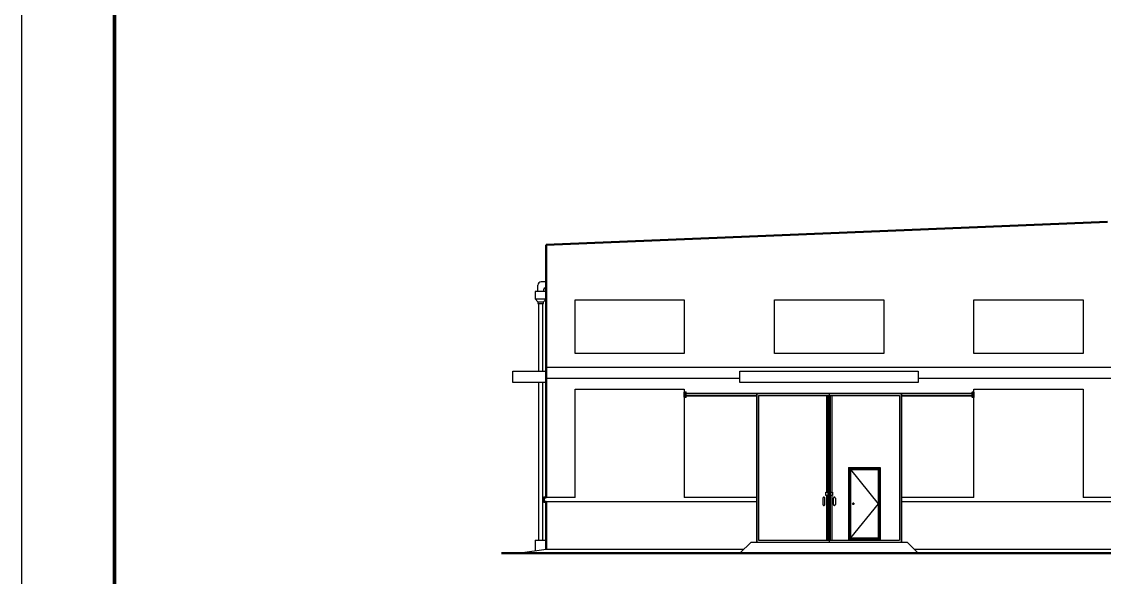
# Model space of a CAD drawing. Extents: x 3335981 to 3441081, y -1359715 to -1003315.
# Drawn here: x 3335981 to 3365139, y -1329780 to -1314813 of the extents above; entities that cross this region are included whole.
import ezdxf

# ---------------------------------------------------------------- set-up
doc = ezdxf.new("R2010")
doc.units = 0
doc.header["$LTSCALE"] = 1000
doc.header["$MEASUREMENT"] = 0
doc.layers.get('0').update_dxf_attribs({"color": 2})
for name, color, linetype in [('10102', 7, 'Continuous'), ('PUB_TITLE', 4, 'Continuous'), ('墙线__粗线', 7, 'Continuous'), ('尺寸线及数字', 253, 'Continuous'), ('方向箭头', 7, 'Continuous'), ('钢筋', 1, 'Continuous')]:
    doc.layers.add(name, color=color, linetype=linetype)

msp = doc.modelspace()

# ---------------------------------------------------------------- linework, layer by layer
at = {"linetype": 'ByBlock', "lineweight": 50, "ltscale": 0.01}
for p, q in [((3350106, -1320828), (3365226, -1320208)), ((3350106, -1327628), (3350106, -1320828)), ((3350106, -1329028), (3350106, -1327748)), ((3381786, -1329128), (3348906, -1329128))]:
    msp.add_line(p, q, dxfattribs=at)
at = {"linetype": 'ByBlock', "ltscale": 0.01}
for p, q in [((3349881, -1322078), (3349881, -1321909)), ((3350106, -1321819), (3349971, -1321819)), ((3350031, -1322078), (3350031, -1322059)), ((3380346, -1324128), (3350106, -1324128)), ((3355326, -1324428), (3350106, -1324428)), ((3370326, -1324428), (3360126, -1324428)), ((3350046, -1327628), (3350046, -1327748)), ((3350886, -1327628), (3350046, -1327628)), ((3350826, -1327628), (3350046, -1327628)), ((3355776, -1327748), (3350046, -1327748)), ((3355776, -1327628), (3353826, -1327628)), ((3361626, -1327628), (3359676, -1327628)), ((3370776, -1327748), (3359676, -1327748)), ((3365886, -1327628), (3364566, -1327628)), ((3350106, -1329028), (3349406, -1329128)), ((3355426, -1329028), (3350106, -1329028)), ((3370426, -1329028), (3360026, -1329028))]:
    msp.add_line(p, q, dxfattribs=at)
for p, q in [((3349806, -1322078), (3349806, -1322278)), ((3350106, -1322078), (3349806, -1322078)), ((3349806, -1322278), (3350106, -1322278)), ((3349806, -1322278), (3349881, -1322358)), ((3350031, -1322358), (3350106, -1322278)), ((3349881, -1322358), (3350031, -1322358)), ((3349881, -1322358), (3349881, -1322408)), ((3349881, -1322408), (3350031, -1322408)), ((3349906, -1324228), (3349906, -1322408)), ((3350006, -1322408), (3350006, -1324228)), ((3350031, -1322408), (3350031, -1322358)), ((3349906, -1328778), (3349906, -1324528)), ((3350006, -1324528), (3350006, -1328778)), ((3355826, -1324878), (3359626, -1324878)), ((3358306, -1326878), (3359046, -1327798)), ((3359046, -1327798), (3358306, -1328718)), ((3349806, -1328778), (3350106, -1328778)), ((3349806, -1328778), (3349806, -1329071)), ((3355826, -1328778), (3359626, -1328778))]:
    msp.add_line(p, q)
for points in [[(3350886, -1322308), (3353826, -1322308), (3353826, -1323748), (3350886, -1323748)], [(3356256, -1322308), (3359196, -1322308), (3359196, -1323748), (3356256, -1323748)], [(3361626, -1322308), (3364566, -1322308), (3364566, -1323748), (3361626, -1323748)], [(3360126, -1324528), (3355326, -1324528), (3355326, -1324228), (3360126, -1324228)]]:
    msp.add_lwpolyline(points, close=True, dxfattribs=at)
for points in [[(3350106, -1324528), (3349206, -1324528), (3349206, -1324228), (3350106, -1324228)], [(3350886, -1327628), (3350886, -1324708), (3353826, -1324708), (3353826, -1327628)], [(3361626, -1327628), (3361626, -1324708), (3364566, -1324708), (3364566, -1327628)]]:
    msp.add_lwpolyline(points, dxfattribs=at)
at = {"linetype": 'ByBlock', "lineweight": 50, "ltscale": 0.01}
msp.add_lwpolyline([(3350106, -1327748), (3350046, -1327748), (3350046, -1327628), (3350106, -1327628)], dxfattribs=at)
at = {"linetype": 'ByBlock', "ltscale": 0.01}
for centre, start in [((3349971, -1321909), 90), ((3350121, -1322059), 99.5941)]:
    msp.add_arc(centre, 90, start, 180, dxfattribs=at)
at = {"layer": '10102'}
for p, q in [((3359085, -1327183), (3359067, -1327165)), ((3359085, -1327202), (3359067, -1327184)), ((3359085, -1327221), (3359068, -1327203)), ((3359085, -1327239), (3359068, -1327222)), ((3359085, -1327164), (3359072, -1327150)), ((3359085, -1328395), (3359067, -1328413)), ((3359085, -1328414), (3359067, -1328432)), ((3359085, -1328357), (3359068, -1328375)), ((3359085, -1328376), (3359068, -1328394)), ((3359085, -1328433), (3359072, -1328447))]:
    msp.add_line(p, q, dxfattribs=at)
at = {"layer": 'PUB_TITLE', "linetype": 'ByBlock'}
msp.add_lwpolyline([(3335981, -1359715), (3441081, -1359715), (3441081, -1300315), (3335981, -1300315)], close=True, dxfattribs=at)
at = {"layer": 'PUB_TITLE', "linetype": 'ByBlock', "const_width": 100}
msp.add_lwpolyline([(3338481, -1358715), (3440081, -1358715), (3440081, -1301315), (3338481, -1301315)], close=True, dxfattribs=at)
at = {"layer": '墙线__粗线', "lineweight": 35}
for p, q in [((3353870, -1324828), (3361582, -1324828)), ((3353870, -1324890), (3355776, -1324890)), ((3355776, -1324828), (3355776, -1328828)), ((3359676, -1324828), (3359676, -1328828)), ((3361582, -1324890), (3359676, -1324890))]:
    msp.add_line(p, q, dxfattribs=at)
at = {"layer": '墙线__粗线'}
for p, q in [((3355826, -1324878), (3355826, -1328778)), ((3357656, -1324878), (3357656, -1327482)), ((3357696, -1324878), (3357696, -1328778)), ((3357726, -1324828), (3357726, -1328828)), ((3357756, -1324878), (3357756, -1328778)), ((3357796, -1324878), (3357796, -1327482)), ((3359626, -1324878), (3359626, -1328778)), ((3358246, -1326818), (3358246, -1328778)), ((3358246, -1326818), (3359106, -1326818)), ((3358306, -1326878), (3358246, -1326818)), ((3358276, -1326848), (3358276, -1328748)), ((3358276, -1326848), (3359076, -1326848)), ((3358306, -1326878), (3358306, -1328718)), ((3358306, -1326878), (3359046, -1326878)), ((3359046, -1326878), (3359106, -1326818)), ((3359046, -1326878), (3359046, -1328718)), ((3359076, -1326848), (3359076, -1327149)), ((3359106, -1326818), (3359106, -1328778)), ((3359076, -1327246), (3359076, -1328350)), ((3357656, -1327575), (3357656, -1328778)), ((3357796, -1327575), (3357796, -1328778)), ((3358345, -1327798), (3358405, -1327798)), ((3358375, -1327768), (3358375, -1327828)), ((3359076, -1328448), (3359076, -1328748)), ((3355626, -1328828), (3355326, -1329128)), ((3355626, -1328828), (3359826, -1328828)), ((3358246, -1328778), (3358306, -1328718)), ((3358246, -1328778), (3359106, -1328778)), ((3358276, -1328748), (3359076, -1328748)), ((3358306, -1328718), (3359046, -1328718)), ((3359106, -1328778), (3359046, -1328718)), ((3359826, -1328828), (3360126, -1329128))]:
    msp.add_line(p, q, dxfattribs=at)
at = {"layer": '墙线__粗线', "lineweight": 35}
for points in [[(3353826, -1324790), (3353870, -1324790), (3353870, -1324928), (3353826, -1324928)], [(3361625, -1324790), (3361581, -1324790), (3361581, -1324928), (3361625, -1324928)], [(3361626, -1324790), (3361582, -1324790), (3361582, -1324928), (3361626, -1324928)]]:
    msp.add_lwpolyline(points, close=True, dxfattribs=at)
at = {"layer": '墙线__粗线'}
msp.add_circle((3358375, -1327798), 18.4, dxfattribs=at)
at = {"layer": '尺寸线及数字', "color": 7}
for p, q in [((3359067, -1327157), (3359067, -1327238)), ((3359085, -1327157), (3359085, -1327157)), ((3359085, -1327238), (3359085, -1327157)), ((3357556, -1327646), (3357556, -1327817)), ((3357556, -1327817), (3357556, -1327817)), ((3357612, -1327817), (3357612, -1327646)), ((3357841, -1327817), (3357841, -1327646)), ((3357897, -1327646), (3357897, -1327817)), ((3357897, -1327817), (3357897, -1327817)), ((3359067, -1328440), (3359067, -1328358)), ((3359085, -1328358), (3359085, -1328440)), ((3359085, -1328440), (3359085, -1328440))]:
    msp.add_line(p, q, dxfattribs=at)
at = {"layer": '方向箭头'}
for p, q in [((3357636, -1327482), (3357696, -1327482)), ((3357689, -1327482), (3357689, -1327575)), ((3357764, -1327482), (3357764, -1327575))]:
    msp.add_line(p, q, dxfattribs=at)
for points in [[(3359067, -1327157), (3359068, -1327156), (3359068, -1327155), (3359069, -1327154), (3359069, -1327153), (3359070, -1327152), (3359070, -1327151), (3359071, -1327151), (3359072, -1327150), (3359073, -1327149), (3359074, -1327149), (3359074, -1327149), (3359075, -1327149), (3359076, -1327149), (3359077, -1327149), (3359078, -1327149), (3359079, -1327149), (3359080, -1327149), (3359081, -1327150), (3359082, -1327151), (3359082, -1327151), (3359083, -1327152), (3359084, -1327153), (3359084, -1327154), (3359085, -1327155), (3359085, -1327156), (3359085, -1327157), (3359085, -1327157)], [(3359085, -1327238), (3359085, -1327239), (3359085, -1327240), (3359084, -1327241), (3359084, -1327242), (3359083, -1327243), (3359082, -1327244), (3359082, -1327245), (3359081, -1327245), (3359080, -1327246), (3359079, -1327246), (3359078, -1327246), (3359077, -1327246), (3359076, -1327246), (3359075, -1327246), (3359074, -1327246), (3359074, -1327246), (3359073, -1327246), (3359072, -1327245), (3359071, -1327245), (3359070, -1327244), (3359070, -1327243), (3359069, -1327242), (3359069, -1327241), (3359068, -1327240), (3359068, -1327239), (3359067, -1327238), (3359067, -1327238)], [(3357696, -1327575), (3357636, -1327575), (3357636, -1327482)], [(3357756, -1327482), (3357816, -1327482), (3357816, -1327575), (3357756, -1327575)], [(3357612, -1327646), (3357611, -1327643), (3357610, -1327639), (3357608, -1327636), (3357607, -1327634), (3357605, -1327631), (3357603, -1327629), (3357600, -1327627), (3357598, -1327625), (3357595, -1327623), (3357593, -1327622), (3357590, -1327621), (3357587, -1327621), (3357584, -1327621), (3357581, -1327621), (3357578, -1327621), (3357576, -1327622), (3357573, -1327623), (3357570, -1327625), (3357568, -1327627), (3357566, -1327629), (3357563, -1327631), (3357562, -1327634), (3357560, -1327636), (3357558, -1327639), (3357557, -1327643), (3357556, -1327646), (3357556, -1327646)], [(3357556, -1327817), (3357557, -1327820), (3357558, -1327823), (3357560, -1327826), (3357562, -1327829), (3357563, -1327832), (3357566, -1327834), (3357568, -1327836), (3357570, -1327838), (3357573, -1327839), (3357576, -1327840), (3357578, -1327841), (3357581, -1327842), (3357584, -1327842), (3357587, -1327842), (3357590, -1327841), (3357593, -1327840), (3357595, -1327839), (3357598, -1327838), (3357600, -1327836), (3357603, -1327834), (3357605, -1327832), (3357607, -1327829), (3357608, -1327826), (3357610, -1327823), (3357611, -1327820), (3357612, -1327817), (3357612, -1327817)], [(3357897, -1327646), (3357896, -1327643), (3357894, -1327639), (3357893, -1327636), (3357891, -1327634), (3357889, -1327631), (3357887, -1327629), (3357885, -1327627), (3357882, -1327625), (3357880, -1327623), (3357877, -1327622), (3357874, -1327621), (3357871, -1327621), (3357869, -1327621), (3357866, -1327621), (3357863, -1327621), (3357860, -1327622), (3357857, -1327623), (3357855, -1327625), (3357852, -1327627), (3357850, -1327629), (3357848, -1327631), (3357846, -1327634), (3357844, -1327636), (3357843, -1327639), (3357842, -1327643), (3357841, -1327646), (3357841, -1327646)], [(3357841, -1327817), (3357842, -1327820), (3357843, -1327823), (3357844, -1327826), (3357846, -1327829), (3357848, -1327832), (3357850, -1327834), (3357852, -1327836), (3357855, -1327838), (3357857, -1327839), (3357860, -1327840), (3357863, -1327841), (3357866, -1327842), (3357869, -1327842), (3357871, -1327842), (3357874, -1327841), (3357877, -1327840), (3357880, -1327839), (3357882, -1327838), (3357885, -1327836), (3357887, -1327834), (3357889, -1327832), (3357891, -1327829), (3357893, -1327826), (3357894, -1327823), (3357896, -1327820), (3357897, -1327817), (3357897, -1327817)], [(3359085, -1328358), (3359085, -1328357), (3359085, -1328356), (3359084, -1328355), (3359084, -1328354), (3359083, -1328354), (3359082, -1328353), (3359082, -1328352), (3359081, -1328352), (3359080, -1328351), (3359079, -1328351), (3359078, -1328350), (3359077, -1328350), (3359076, -1328350), (3359075, -1328350), (3359074, -1328350), (3359074, -1328351), (3359073, -1328351), (3359072, -1328352), (3359071, -1328352), (3359070, -1328353), (3359070, -1328354), (3359069, -1328354), (3359069, -1328355), (3359068, -1328356), (3359068, -1328357), (3359067, -1328358), (3359067, -1328358)], [(3359067, -1328440), (3359068, -1328441), (3359068, -1328442), (3359069, -1328443), (3359069, -1328444), (3359070, -1328445), (3359070, -1328445), (3359071, -1328446), (3359072, -1328447), (3359073, -1328447), (3359074, -1328448), (3359074, -1328448), (3359075, -1328448), (3359076, -1328448), (3359077, -1328448), (3359078, -1328448), (3359079, -1328448), (3359080, -1328447), (3359081, -1328447), (3359082, -1328446), (3359082, -1328445), (3359083, -1328445), (3359084, -1328444), (3359084, -1328443), (3359085, -1328442), (3359085, -1328441), (3359085, -1328440), (3359085, -1328440)]]:
    msp.add_lwpolyline(points, dxfattribs=at)
at = {"layer": '钢筋', "const_width": 2.5}
for points in [[(3357650, -1327497, 1), (3357647, -1327497, 1), (3357650, -1327497, 1)], [(3357664, -1327530, 1), (3357661, -1327530, 1), (3357664, -1327530, 1)], [(3357679, -1327497, 1), (3357676, -1327497, 1), (3357679, -1327497, 1)], [(3357776, -1327497, 1), (3357774, -1327497, 1), (3357776, -1327497, 1)], [(3357791, -1327530, 1), (3357789, -1327530, 1), (3357791, -1327530, 1)], [(3357805, -1327497, 1), (3357803, -1327497, 1), (3357805, -1327497, 1)], [(3357650, -1327560, 1), (3357647, -1327560, 1), (3357650, -1327560, 1)], [(3357679, -1327560, 1), (3357676, -1327560, 1), (3357679, -1327560, 1)], [(3357776, -1327560, 1), (3357774, -1327560, 1), (3357776, -1327560, 1)], [(3357805, -1327560, 1), (3357803, -1327560, 1), (3357805, -1327560, 1)]]:
    msp.add_lwpolyline(points, format="xyb", dxfattribs=at)

doc.saveas('drawing.dxf')
